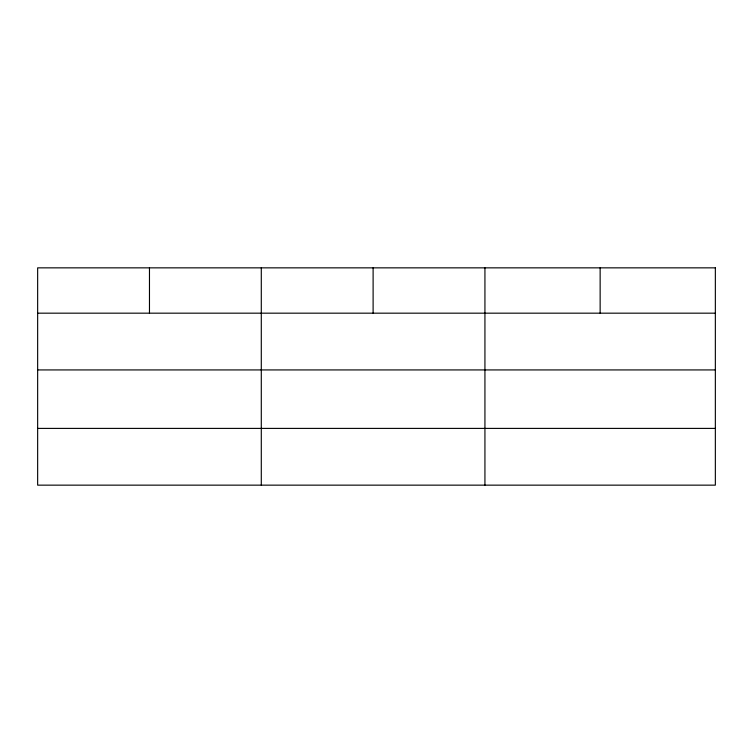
<?xml version="1.0" encoding="UTF-8"?>
<svg xmlns="http://www.w3.org/2000/svg" width="753" height="753" viewBox="0 0 753 753"><rect width="100%" height="100%" fill="white"/><g stroke="black" fill="none" stroke-linecap="round" stroke-linejoin="round"><path stroke-width="1.13" d="M37.65 313.173L715.35 313.173M37.65 369.93L715.35 369.93M37.65 428.401L715.35 428.401M600.141 267.852L600.141 313.173M484.932 267.852L484.932 485.148M373.111 267.852L373.111 313.173M261.291 267.852L261.291 485.148M149.471 267.852L149.471 313.173M715.35 267.852L37.65 267.852L37.65 485.148L715.35 485.148L715.35 267.852"/></g></svg>
